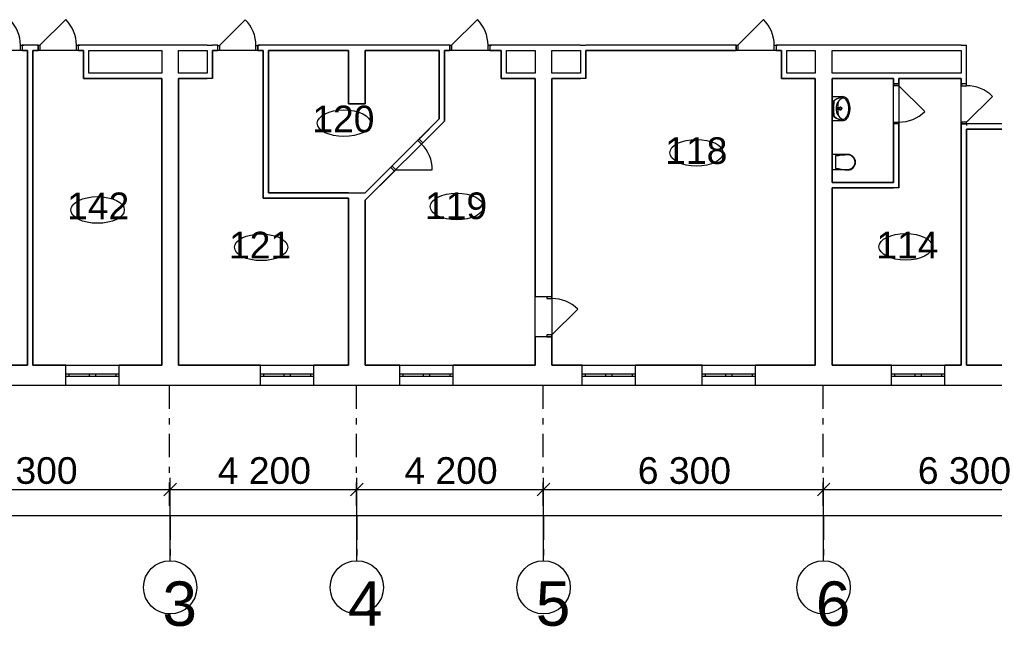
# Model space of a CAD drawing. Header units: millimetres. Extents: x 69565 to 169164, y 19942 to 91237.
# Drawn here: x 82997 to 104932, y 19942 to 33604 of the extents above; entities that cross this region are included whole.
import ezdxf

# ---------------------------------------------------------------- set-up
doc = ezdxf.new("R2010")
doc.units = ezdxf.units.MM
doc.header["$MEASUREMENT"] = 0
doc.linetypes.add('Штрих-Штриховая', pattern=[1093.611073, 529.166651, -211.666656, 141.111112, -211.666656])
doc.layers.add('Новый_Новый_0', color=7, linetype='Continuous')
for name, color, linetype, lineweight in [('Новый_Новый_0_Ном._пера__255_Ном._пера__255', 255, 'Continuous', 18), ('Новый_Новый_0_Ном._пера__7', 7, 'Continuous', 18), ('Новый_Новый_0_Ном._пера__7_Ном._пера__7', 7, 'Continuous', 18)]:
    doc.layers.add(name, color=color, linetype=linetype, lineweight=lineweight)
doc.styles.add('СГЕНЕРИР_СТИЛЬ_1', font='Arial.ttf')
doc.dimstyles.new('СГЕНЕРИР_СТИЛЬ__1', dxfattribs={"dimtxt": 600, "dimasz": 267.501, "dimexe": 0.18, "dimexo": 0.0625, "dimgap": 0, "dimtad": 1, "dimtih": 1, "dimtoh": 1, "dimdec": 0, "dimzin": 0, "dimdsep": 46, "dimtxsty": 'СГЕНЕРИР_СТИЛЬ_1', "dimblk": 'ARROWHEAD_6', "dimblk1": 'ARROWHEAD_6', "dimblk2": 'ARROWHEAD_6', "dimcen": 0.09, "dimclrd": 7, "dimclre": 7, "dimclrt": 7, "dimazin": 0, "dimtfac": 1, "dimtdec": 4, "dimtmove": 0, "dimatfit": 3, "dimfxl": 1, "dimtolj": 1, "dimtzin": 0, "dimarcsym": 0})

# ---------------------------------------------------------------- blocks, each defined once
blk = doc.blocks.new('*D3')
at = {"layer": 'Новый_Новый_0_Ном._пера__7', "color": 7, "linetype": 'Continuous', "lineweight": 18}
for p, q in [((80086, 21423), (80086, 23288)), ((86386, 21423), (86386, 23288)), ((80227, 23165), (79946, 22883)), ((86527, 23165), (86246, 22883)), ((80086, 23024), (86386, 23024))]:
    blk.add_line(p, q, dxfattribs=at)
at = {"layer": 'Новый_Новый_0_Ном._пера__7', "color": 7, "lineweight": 18, "insert": (82207, 23144), "char_height": 600, "attachment_point": 7, "style": 'СГЕНЕРИР_СТИЛЬ_1'}
blk.add_mtext('\\A1;{\\pql;\\fArial|b0|i0|c0|p0;\\W1.000000;6\xa0300}', dxfattribs=at)
blk = doc.blocks.new('ARROWHEAD_6')
at = {"color": 0, "linetype": 'Continuous', "lineweight": 0}
for p, q in [((0, 0), (-1, 0)), ((-0.5, -0.5), (0.5, 0.5))]:
    blk.add_line(p, q, dxfattribs=at)
blk = doc.blocks.new('*D4')
at = {"layer": 'Новый_Новый_0_Ном._пера__7', "color": 7, "linetype": 'Continuous', "lineweight": 18}
for p, q in [((86386, 21423), (86386, 23288)), ((90586, 21423), (90586, 23288)), ((86527, 23165), (86246, 22883)), ((90727, 23165), (90446, 22883)), ((86386, 23024), (90586, 23024))]:
    blk.add_line(p, q, dxfattribs=at)
at = {"layer": 'Новый_Новый_0_Ном._пера__7', "color": 7, "lineweight": 18, "insert": (87457, 23144), "char_height": 600, "attachment_point": 7, "style": 'СГЕНЕРИР_СТИЛЬ_1'}
blk.add_mtext('\\A1;{\\pql;\\fArial|b0|i0|c0|p0;\\W1.000000;4\xa0200}', dxfattribs=at)
blk = doc.blocks.new('*D5')
at = {"layer": 'Новый_Новый_0_Ном._пера__7', "color": 7, "linetype": 'Continuous', "lineweight": 18}
for p, q in [((90586, 21423), (90586, 23288)), ((94786, 21423), (94786, 23288)), ((90727, 23165), (90446, 22883)), ((94927, 23165), (94646, 22883)), ((90586, 23024), (94786, 23024))]:
    blk.add_line(p, q, dxfattribs=at)
at = {"layer": 'Новый_Новый_0_Ном._пера__7', "color": 7, "lineweight": 18, "insert": (91657, 23144), "char_height": 600, "attachment_point": 7, "style": 'СГЕНЕРИР_СТИЛЬ_1'}
blk.add_mtext('\\A1;{\\pql;\\fArial|b0|i0|c0|p0;\\W1.000000;4\xa0200}', dxfattribs=at)
blk = doc.blocks.new('*D6')
at = {"layer": 'Новый_Новый_0_Ном._пера__7', "color": 7, "linetype": 'Continuous', "lineweight": 18}
for p, q in [((94786, 21423), (94786, 23288)), ((101086, 21423), (101086, 23288)), ((94927, 23165), (94646, 22883)), ((101227, 23165), (100946, 22883)), ((94786, 23024), (101086, 23024))]:
    blk.add_line(p, q, dxfattribs=at)
at = {"layer": 'Новый_Новый_0_Ном._пера__7', "color": 7, "lineweight": 18, "insert": (96907, 23144), "char_height": 600, "attachment_point": 7, "style": 'СГЕНЕРИР_СТИЛЬ_1'}
blk.add_mtext('\\A1;{\\pql;\\fArial|b0|i0|c0|p0;\\W1.000000;6\xa0300}', dxfattribs=at)
blk = doc.blocks.new('*D7')
at = {"layer": 'Новый_Новый_0_Ном._пера__7', "color": 7, "linetype": 'Continuous', "lineweight": 18}
for p, q in [((101086, 21423), (101086, 23288)), ((107386, 21423), (107386, 23288)), ((101227, 23165), (100946, 22883)), ((107527, 23165), (107246, 22883)), ((101086, 23024), (107386, 23024))]:
    blk.add_line(p, q, dxfattribs=at)
at = {"layer": 'Новый_Новый_0_Ном._пера__7', "color": 7, "lineweight": 18, "insert": (103207, 23144), "char_height": 600, "attachment_point": 7, "style": 'СГЕНЕРИР_СТИЛЬ_1'}
blk.add_mtext('\\A1;{\\pql;\\fArial|b0|i0|c0|p0;\\W1.000000;6\xa0300}', dxfattribs=at)
blk = doc.blocks.new('*D21')
at = {"layer": 'Новый_Новый_0_Ном._пера__7', "color": 7, "linetype": 'Continuous', "lineweight": 18}
for p, q in [((76786, 21423), (76786, 22701)), ((157786, 21423), (157786, 22701)), ((76575, 22437), (76786, 22437)), ((76927, 22578), (76646, 22297)), ((76786, 22437), (157786, 22437)), ((157646, 22297), (157927, 22578)), ((157786, 22437), (157998, 22437))]:
    blk.add_line(p, q, dxfattribs=at)
at = {"layer": 'Новый_Новый_0_Ном._пера__7', "color": 7, "lineweight": 18, "insert": (116028, 22557), "char_height": 600, "attachment_point": 7, "style": 'СГЕНЕРИР_СТИЛЬ_1'}
blk.add_mtext('\\A1;{\\pql;\\fArial|b0|i0|c0|p0;\\W1.000000;81\xa0000}', dxfattribs=at)

msp = doc.modelspace()

# ---------------------------------------------------------------- linework, layer by layer
at = {"layer": 'Новый_Новый_0_Ном._пера__255_Ном._пера__255', "color": 255, "linetype": 'Continuous', "lineweight": 18, "flags": 128}
for points in [[(80276.3, 32273.8), (80276.3, 25823.8), (83176.3, 25823.8), (83176.3, 32903.8), (81226.3, 32903.8), (81226.3, 32273.8)], [(83296.3, 32903.8), (83296.3, 25823.8), (86196.3, 25823.8), (86196.3, 32273.8), (84436.3, 32273.8), (84436.3, 32903.8)], [(90396.3, 25823.8), (90396.3, 29583.6), (88476.3, 29583.6), (88476.3, 32903.8), (87336.3, 32903.8), (87336.3, 32273.8), (86576.3, 32273.8), (86576.3, 25823.8)], [(88596.3, 32903.8), (88596.3, 29703.6), (90396.3, 29703.6), (90776.3, 29703.6), (92437.5, 31364.8), (92437.5, 32903.8), (90776.3, 32903.8), (90776.3, 31703.6), (90396.3, 31703.6), (90396.3, 32903.8)], [(90776.3, 29533.9), (90776.3, 25823.8), (94596.3, 25823.8), (94596.3, 32273.8), (93836.3, 32273.8), (93836.3, 32903.8), (92557.5, 32903.8), (92557.5, 31315.1)], [(94976.3, 32273.8), (94976.3, 25823.8), (100896.3, 25823.8), (100896.3, 32273.8), (100136.3, 32273.8), (100136.3, 32903.8), (95736.3, 32903.8), (95736.3, 32273.8)], [(101276.3, 29814.1), (101276.3, 25823.8), (104184, 25823.8), (104184, 32273.8), (102781.1, 32273.8), (102781.1, 29814.1)], [(101276.3, 32273.8), (101276.3, 29934.1), (102661.1, 29934.1), (102661.1, 32273.8)], [(104304, 31133.8), (104304, 25823.8), (107196.3, 25823.8), (107196.3, 28843.8), (107196.3, 31133.8)]]:
    msp.add_lwpolyline(points, close=True, dxfattribs=at)
at = {"layer": 'Новый_Новый_0_Ном._пера__7_Ном._пера__7', "color": 7, "linetype": 'Continuous', "lineweight": 18}
for p, q in [((83456.3, 33023.8), (84036.1, 33603.7)), ((87496.3, 33018.8), (88076.1, 33598.7)), ((92717.5, 33023.8), (93297.3, 33603.7)), ((99156.3, 33023.8), (99736.1, 33603.7)), ((83016.3, 32908.8), (83016.3, 33023.8)), ((83016.3, 33023.8), (83056.3, 33023.8)), ((83056.3, 32908.8), (83016.3, 32908.8)), ((83056.3, 33023.8), (83093.3, 33023.8)), ((83056.3, 33023.8), (83056.3, 32908.8)), ((83056.3, 33023.8), (83056.3, 32908.8)), ((83056.3, 33023.8), (83056.3, 32908.8)), ((83056.3, 33023.8), (83056.3, 32908.8)), ((83056.3, 33023.8), (83093.3, 33023.8)), ((83056.3, 33023.8), (83093.3, 33023.8)), ((83056.3, 32908.8), (83056.3, 32903.8)), ((83056.3, 32908.8), (83056.3, 32903.8)), ((83056.3, 32908.8), (83056.3, 32903.8)), ((83056.3, 32903.8), (83093.3, 32903.8)), ((83056.3, 32903.8), (83093.3, 32903.8)), ((83056.3, 32903.8), (83093.3, 32903.8)), ((83416.3, 33023.8), (83379.3, 33023.8)), ((83416.3, 33023.8), (83379.3, 33023.8)), ((83416.3, 33023.8), (83379.3, 33023.8)), ((83416.3, 32903.8), (83379.3, 32903.8)), ((83416.3, 32903.8), (83379.3, 32903.8)), ((83416.3, 32903.8), (83379.3, 32903.8)), ((83416.3, 33023.8), (83416.3, 32908.8)), ((83416.3, 33023.8), (83456.3, 33023.8)), ((83416.3, 32908.8), (83416.3, 33023.8)), ((83416.3, 33023.8), (83416.3, 32908.8)), ((83416.3, 33023.8), (83416.3, 32908.8)), ((83416.3, 32908.8), (83416.3, 32903.8)), ((83456.3, 32908.8), (83416.3, 32908.8)), ((83416.3, 32908.8), (83416.3, 32903.8)), ((83416.3, 32908.8), (83416.3, 32903.8)), ((83456.3, 33023.8), (83456.3, 32908.8)), ((84276.3, 32908.8), (84276.3, 33023.8)), ((84276.3, 33023.8), (84316.3, 33023.8)), ((84316.3, 32908.8), (84276.3, 32908.8)), ((84316.3, 33023.8), (84353.3, 33023.8)), ((84316.3, 33023.8), (84316.3, 32908.8)), ((84316.3, 33023.8), (84316.3, 32908.8)), ((84316.3, 33023.8), (84316.3, 32908.8)), ((84316.3, 33023.8), (84316.3, 32908.8)), ((84316.3, 33023.8), (84353.3, 33023.8)), ((84316.3, 33023.8), (84353.3, 33023.8)), ((84316.3, 32908.8), (84316.3, 32903.8)), ((84316.3, 32908.8), (84316.3, 32903.8)), ((84316.3, 32908.8), (84316.3, 32903.8)), ((84316.3, 32903.8), (84353.3, 32903.8)), ((84316.3, 32903.8), (84353.3, 32903.8)), ((84316.3, 32903.8), (84353.3, 32903.8)), ((87456.3, 33023.8), (87419.3, 33023.8)), ((87456.3, 33023.8), (87419.3, 33023.8)), ((87456.3, 33023.8), (87419.3, 33023.8)), ((87456.3, 32903.8), (87419.3, 32903.8)), ((87456.3, 32903.8), (87419.3, 32903.8)), ((87456.3, 32903.8), (87419.3, 32903.8)), ((87456.3, 33018.8), (87456.3, 33023.8)), ((87456.3, 33018.8), (87456.3, 33023.8)), ((87456.3, 33018.8), (87456.3, 33023.8)), ((87456.3, 32903.8), (87456.3, 33018.8)), ((87456.3, 33018.8), (87496.3, 33018.8)), ((87456.3, 32903.8), (87456.3, 33018.8)), ((87456.3, 32903.8), (87456.3, 33018.8)), ((87456.3, 32903.8), (87456.3, 33018.8)), ((87496.3, 32903.8), (87456.3, 32903.8)), ((87496.3, 33018.8), (87496.3, 32903.8)), ((88316.3, 32903.8), (88316.3, 33018.8)), ((88316.3, 33018.8), (88356.3, 33018.8)), ((88356.3, 32903.8), (88316.3, 32903.8)), ((88356.3, 33023.8), (88393.3, 33023.8)), ((88356.3, 33018.8), (88356.3, 33023.8)), ((88356.3, 33018.8), (88356.3, 33023.8)), ((88356.3, 33018.8), (88356.3, 33023.8)), ((88356.3, 33023.8), (88393.3, 33023.8)), ((88356.3, 33023.8), (88393.3, 33023.8)), ((88356.3, 32903.8), (88356.3, 33018.8)), ((88356.3, 33018.8), (88356.3, 32903.8)), ((88356.3, 32903.8), (88356.3, 33018.8)), ((88356.3, 32903.8), (88356.3, 33018.8)), ((88356.3, 32903.8), (88393.3, 32903.8)), ((88356.3, 32903.8), (88393.3, 32903.8)), ((88356.3, 32903.8), (88393.3, 32903.8)), ((92677.5, 33023.8), (92640.5, 33023.8)), ((92677.5, 33023.8), (92640.5, 33023.8)), ((92677.5, 33023.8), (92640.5, 33023.8)), ((92677.5, 32903.8), (92640.5, 32903.8)), ((92677.5, 32903.8), (92640.5, 32903.8)), ((92677.5, 32903.8), (92640.5, 32903.8)), ((92677.5, 33023.8), (92677.5, 32908.8)), ((92677.5, 33023.8), (92717.5, 33023.8)), ((92677.5, 32908.8), (92677.5, 33023.8)), ((92677.5, 33023.8), (92677.5, 32908.8)), ((92677.5, 33023.8), (92677.5, 32908.8)), ((92677.5, 32908.8), (92677.5, 32903.8)), ((92717.5, 32908.8), (92677.5, 32908.8)), ((92677.5, 32908.8), (92677.5, 32903.8)), ((92677.5, 32908.8), (92677.5, 32903.8)), ((92717.5, 33023.8), (92717.5, 32908.8)), ((93537.5, 32908.8), (93537.5, 33023.8)), ((93537.5, 33023.8), (93577.5, 33023.8)), ((93577.5, 32908.8), (93537.5, 32908.8)), ((93577.5, 33023.8), (93614.5, 33023.8)), ((93577.5, 33023.8), (93577.5, 32908.8)), ((93577.5, 33023.8), (93577.5, 32908.8)), ((93577.5, 33023.8), (93577.5, 32908.8)), ((93577.5, 33023.8), (93577.5, 32908.8)), ((93577.5, 33023.8), (93614.5, 33023.8)), ((93577.5, 33023.8), (93614.5, 33023.8)), ((93577.5, 32908.8), (93577.5, 32903.8)), ((93577.5, 32908.8), (93577.5, 32903.8)), ((93577.5, 32908.8), (93577.5, 32903.8)), ((93577.5, 32903.8), (93614.5, 32903.8)), ((93577.5, 32903.8), (93614.5, 32903.8)), ((93577.5, 32903.8), (93614.5, 32903.8)), ((99116.3, 33023.8), (99079.3, 33023.8)), ((99116.3, 33023.8), (99079.3, 33023.8)), ((99116.3, 33023.8), (99079.3, 33023.8)), ((99116.3, 32903.8), (99079.3, 32903.8)), ((99116.3, 32903.8), (99079.3, 32903.8)), ((99116.3, 32903.8), (99079.3, 32903.8)), ((99116.3, 33023.8), (99116.3, 32908.8)), ((99116.3, 33023.8), (99156.3, 33023.8)), ((99116.3, 32908.8), (99116.3, 33023.8)), ((99116.3, 33023.8), (99116.3, 32908.8)), ((99116.3, 33023.8), (99116.3, 32908.8)), ((99116.3, 32908.8), (99116.3, 32903.8)), ((99156.3, 32908.8), (99116.3, 32908.8)), ((99116.3, 32908.8), (99116.3, 32903.8)), ((99116.3, 32908.8), (99116.3, 32903.8)), ((99156.3, 33023.8), (99156.3, 32908.8)), ((99976.3, 32908.8), (99976.3, 33023.8)), ((99976.3, 33023.8), (100016.3, 33023.8)), ((100016.3, 32908.8), (99976.3, 32908.8)), ((100016.3, 33023.8), (100053.3, 33023.8)), ((100016.3, 33023.8), (100016.3, 32908.8)), ((100016.3, 33023.8), (100016.3, 32908.8)), ((100016.3, 33023.8), (100016.3, 32908.8)), ((100016.3, 33023.8), (100016.3, 32908.8)), ((100016.3, 33023.8), (100053.3, 33023.8)), ((100016.3, 33023.8), (100053.3, 33023.8)), ((100016.3, 32908.8), (100016.3, 32903.8)), ((100016.3, 32908.8), (100016.3, 32903.8)), ((100016.3, 32908.8), (100016.3, 32903.8)), ((100016.3, 32903.8), (100053.3, 32903.8)), ((100016.3, 32903.8), (100053.3, 32903.8)), ((100016.3, 32903.8), (100053.3, 32903.8)), ((102661.1, 32153.8), (102661.1, 32190.8)), ((102661.1, 32153.8), (102661.1, 32190.8)), ((102661.1, 32153.8), (102661.1, 32190.8)), ((102666.1, 32153.8), (102661.1, 32153.8)), ((102666.1, 32153.8), (102661.1, 32153.8)), ((102666.1, 32153.8), (102661.1, 32153.8)), ((102781.1, 32153.8), (102666.1, 32153.8)), ((102666.1, 32113.8), (102666.1, 32153.8)), ((102666.1, 32153.8), (102781.1, 32153.8)), ((102781.1, 32153.8), (102666.1, 32153.8)), ((102781.1, 32153.8), (102666.1, 32153.8)), ((102781.1, 32113.8), (102666.1, 32113.8)), ((102781.1, 32153.8), (102781.1, 32190.8)), ((102781.1, 32153.8), (102781.1, 32190.8)), ((102781.1, 32153.8), (102781.1, 32190.8)), ((102781.1, 32153.8), (102781.1, 32113.8)), ((102781.1, 32113.8), (103360.9, 31534)), ((104184, 32153.8), (104184, 32190.8)), ((104184, 32153.8), (104184, 32190.8)), ((104184, 32153.8), (104184, 32190.8)), ((104189, 32153.8), (104184, 32153.8)), ((104189, 32153.8), (104184, 32153.8)), ((104189, 32153.8), (104184, 32153.8)), ((104304, 32153.8), (104189, 32153.8)), ((104189, 32153.8), (104189, 32113.8)), ((104304, 32153.8), (104189, 32153.8)), ((104304, 32153.8), (104189, 32153.8)), ((104304, 32153.8), (104189, 32153.8)), ((104189, 32113.8), (104304, 32113.8)), ((104304, 32153.8), (104304, 32190.8)), ((104304, 32153.8), (104304, 32190.8)), ((104304, 32153.8), (104304, 32190.8)), ((104304, 32113.8), (104304, 32153.8)), ((101276.3, 31327.9), (101276.3, 31867.9)), ((101276.3, 31867.9), (101504.8, 31867.9)), ((104304, 31293.8), (104883.9, 31873.7)), ((90396.3, 31703.6), (90776.3, 31703.6)), ((90396.3, 31703.6), (90776.3, 31703.6)), ((101276.3, 31682.9), (101276.3, 31512.8)), ((101414.2, 31597.8), (101443, 31597.8)), ((101459.6, 31643.2), (101459.6, 31614.4)), ((101476.3, 31597.8), (101505.1, 31597.8)), ((101459.6, 31581.1), (101459.6, 31552.3)), ((101276.3, 31327.9), (101504.8, 31327.9)), ((102661.1, 31253.8), (102661.1, 31216.8)), ((102666.1, 31253.8), (102661.1, 31253.8)), ((102666.1, 31253.8), (102661.1, 31253.8)), ((102666.1, 31253.8), (102661.1, 31253.8)), ((102661.1, 31253.8), (102661.1, 31216.8)), ((102661.1, 31253.8), (102661.1, 31216.8)), ((102666.1, 31253.8), (102666.1, 31293.8)), ((102666.1, 31293.8), (102781.1, 31293.8)), ((102781.1, 31253.8), (102666.1, 31253.8)), ((102781.1, 31253.8), (102666.1, 31253.8)), ((102781.1, 31253.8), (102666.1, 31253.8)), ((102781.1, 31253.8), (102666.1, 31253.8)), ((102781.1, 31293.8), (102781.1, 31253.8)), ((102781.1, 31253.8), (102781.1, 31216.8)), ((102781.1, 31253.8), (102781.1, 31216.8)), ((102781.1, 31253.8), (102781.1, 31216.8)), ((104184, 31253.8), (104184, 31216.8)), ((104189, 31253.8), (104184, 31253.8)), ((104189, 31253.8), (104184, 31253.8)), ((104189, 31253.8), (104184, 31253.8)), ((104184, 31253.8), (104184, 31216.8)), ((104184, 31253.8), (104184, 31216.8)), ((104304, 31293.8), (104189, 31293.8)), ((104189, 31293.8), (104189, 31253.8)), ((104304, 31253.8), (104189, 31253.8)), ((104189, 31253.8), (104304, 31253.8)), ((104304, 31253.8), (104189, 31253.8)), ((104304, 31253.8), (104189, 31253.8)), ((104304, 31253.8), (104304, 31293.8)), ((104304, 31253.8), (104304, 31216.8)), ((104304, 31253.8), (104304, 31216.8)), ((104304, 31253.8), (104304, 31216.8)), ((91986.3, 30913.6), (92012.5, 30939.7)), ((91986.3, 30913.6), (92012.5, 30939.7)), ((91986.3, 30913.6), (92012.5, 30939.7)), ((91989.8, 30910), (91961.5, 30881.8)), ((91961.5, 30881.8), (92042.9, 30800.4)), ((91989.8, 30910), (91986.3, 30913.6)), ((91989.8, 30910), (91986.3, 30913.6)), ((91989.8, 30910), (91986.3, 30913.6)), ((92071.1, 30828.7), (91989.8, 30910)), ((92071.1, 30828.7), (91989.8, 30910)), ((92071.1, 30828.7), (91989.8, 30910)), ((92071.1, 30828.7), (91989.8, 30910)), ((92042.9, 30800.4), (92071.1, 30828.7)), ((92071.1, 30828.7), (92097.3, 30854.9)), ((92071.1, 30828.7), (92097.3, 30854.9)), ((92071.1, 30828.7), (92097.3, 30854.9)), ((101276.3, 30217.1), (101276.3, 30567.1)), ((101632.4, 30567.1), (101276.3, 30567.1)), ((101354.1, 30536.9), (101354.1, 30247.3)), ((91349.9, 30277.2), (91323.7, 30251)), ((91349.9, 30277.2), (91323.7, 30251)), ((91349.9, 30277.2), (91323.7, 30251)), ((91353.4, 30273.6), (91349.9, 30277.2)), ((91353.4, 30273.6), (91349.9, 30277.2)), ((91353.4, 30273.6), (91349.9, 30277.2)), ((91381.7, 30301.9), (91353.4, 30273.6)), ((91434.7, 30192.3), (91353.4, 30273.6)), ((91353.4, 30273.6), (91434.7, 30192.3)), ((91434.7, 30192.3), (91353.4, 30273.6)), ((91434.7, 30192.3), (91353.4, 30273.6)), ((91463, 30220.6), (91381.7, 30301.9)), ((91434.7, 30192.3), (91408.6, 30166.2)), ((91434.7, 30192.3), (91408.6, 30166.2)), ((91434.7, 30192.3), (91408.6, 30166.2)), ((91434.7, 30192.3), (91463, 30220.6)), ((91463, 30220.6), (92283, 30220.6)), ((101632.4, 30217.1), (101276.3, 30217.1)), ((90396.3, 29703.6), (90776.3, 29703.6)), ((90396.3, 29703.6), (90776.3, 29703.6)), ((94596.3, 27363.8), (94596.3, 27400.8)), ((94596.3, 27363.8), (94596.3, 27400.8)), ((94596.3, 27363.8), (94596.3, 27400.8)), ((94861.3, 27363.8), (94596.3, 27363.8)), ((94861.3, 27363.8), (94596.3, 27363.8)), ((94861.3, 27363.8), (94596.3, 27363.8)), ((94976.3, 27363.8), (94861.3, 27363.8)), ((94861.3, 27363.8), (94861.3, 27323.8)), ((94976.3, 27363.8), (94861.3, 27363.8)), ((94976.3, 27363.8), (94861.3, 27363.8)), ((94976.3, 27363.8), (94861.3, 27363.8)), ((94861.3, 27323.8), (94976.3, 27323.8)), ((94976.3, 27363.8), (94976.3, 27400.8)), ((94976.3, 27363.8), (94976.3, 27400.8)), ((94976.3, 27363.8), (94976.3, 27400.8)), ((94976.3, 27323.8), (94976.3, 27363.8)), ((94976.3, 26503.8), (95556.1, 27083.7)), ((94596.3, 26463.8), (94596.3, 26426.8)), ((94861.3, 26463.8), (94596.3, 26463.8)), ((94861.3, 26463.8), (94596.3, 26463.8)), ((94861.3, 26463.8), (94596.3, 26463.8)), ((94596.3, 26463.8), (94596.3, 26426.8)), ((94596.3, 26463.8), (94596.3, 26426.8)), ((94976.3, 26503.8), (94861.3, 26503.8)), ((94861.3, 26503.8), (94861.3, 26463.8)), ((94976.3, 26463.8), (94861.3, 26463.8)), ((94861.3, 26463.8), (94976.3, 26463.8)), ((94976.3, 26463.8), (94861.3, 26463.8)), ((94976.3, 26463.8), (94861.3, 26463.8)), ((94976.3, 26463.8), (94976.3, 26503.8)), ((94976.3, 26463.8), (94976.3, 26426.8)), ((94976.3, 26463.8), (94976.3, 26426.8)), ((94976.3, 26463.8), (94976.3, 26426.8)), ((84036.3, 25623.8), (84036.3, 25823.8)), ((84036.3, 25823.8), (85236.3, 25823.8)), ((84036.3, 25623.8), (84036.3, 25823.8)), ((85236.3, 25623.8), (85236.3, 25823.8)), ((85236.3, 25623.8), (85236.3, 25823.8)), ((88416.3, 25623.8), (88416.3, 25823.8)), ((88416.3, 25823.8), (89616.3, 25823.8)), ((88416.3, 25623.8), (88416.3, 25823.8)), ((89616.3, 25623.8), (89616.3, 25823.8)), ((89616.3, 25623.8), (89616.3, 25823.8)), ((91556.3, 25623.8), (91556.3, 25823.8)), ((91556.3, 25823.8), (92756.3, 25823.8)), ((91556.3, 25623.8), (91556.3, 25823.8)), ((92756.3, 25623.8), (92756.3, 25823.8)), ((92756.3, 25623.8), (92756.3, 25823.8)), ((95656.3, 25623.8), (95656.3, 25823.8)), ((95656.3, 25823.8), (96856.3, 25823.8)), ((95656.3, 25623.8), (95656.3, 25823.8)), ((96856.3, 25623.8), (96856.3, 25823.8)), ((96856.3, 25623.8), (96856.3, 25823.8)), ((98356.3, 25623.8), (98356.3, 25823.8)), ((98356.3, 25823.8), (99556.3, 25823.8)), ((98356.3, 25623.8), (98356.3, 25823.8)), ((99556.3, 25623.8), (99556.3, 25823.8)), ((99556.3, 25623.8), (99556.3, 25823.8)), ((102616.3, 25623.8), (102616.3, 25823.8)), ((102616.3, 25823.8), (103816.3, 25823.8)), ((102616.3, 25623.8), (102616.3, 25823.8)), ((103816.3, 25623.8), (103816.3, 25823.8)), ((103816.3, 25623.8), (103816.3, 25823.8)), ((84036.3, 25573.8), (84036.3, 25623.8)), ((84111.3, 25623.8), (84036.3, 25623.8)), ((84036.3, 25573.8), (84036.3, 25623.8)), ((84036.3, 25573.8), (84036.3, 25623.8)), ((84036.3, 25373.8), (84036.3, 25573.8)), ((84036.3, 25573.8), (84111.3, 25573.8)), ((84036.3, 25373.8), (84036.3, 25573.8)), ((84111.3, 25573.8), (84111.3, 25623.8)), ((84561.3, 25623.8), (84111.3, 25623.8)), ((84111.3, 25573.8), (84561.3, 25573.8)), ((84636.3, 25623.8), (84561.3, 25623.8)), ((84561.3, 25623.8), (84561.3, 25573.8)), ((84561.3, 25573.8), (84636.3, 25573.8)), ((84711.3, 25623.8), (84636.3, 25623.8)), ((84636.3, 25573.8), (84711.3, 25573.8)), ((84711.3, 25573.8), (84711.3, 25623.8)), ((85161.3, 25623.8), (84711.3, 25623.8)), ((84711.3, 25573.8), (85161.3, 25573.8)), ((85236.3, 25623.8), (85161.3, 25623.8)), ((85161.3, 25623.8), (85161.3, 25573.8)), ((85161.3, 25573.8), (85236.3, 25573.8)), ((85236.3, 25573.8), (85236.3, 25623.8)), ((85236.3, 25573.8), (85236.3, 25623.8)), ((85236.3, 25573.8), (85236.3, 25623.8)), ((85236.3, 25373.8), (85236.3, 25573.8)), ((85236.3, 25373.8), (85236.3, 25573.8)), ((88416.3, 25573.8), (88416.3, 25623.8)), ((88491.3, 25623.8), (88416.3, 25623.8)), ((88416.3, 25573.8), (88416.3, 25623.8)), ((88416.3, 25573.8), (88416.3, 25623.8)), ((88416.3, 25373.8), (88416.3, 25573.8)), ((88416.3, 25573.8), (88491.3, 25573.8)), ((88416.3, 25373.8), (88416.3, 25573.8)), ((88491.3, 25573.8), (88491.3, 25623.8)), ((88941.3, 25623.8), (88491.3, 25623.8)), ((88491.3, 25573.8), (88941.3, 25573.8)), ((89016.3, 25623.8), (88941.3, 25623.8)), ((88941.3, 25623.8), (88941.3, 25573.8)), ((88941.3, 25573.8), (89016.3, 25573.8)), ((89091.3, 25623.8), (89016.3, 25623.8)), ((89016.3, 25573.8), (89091.3, 25573.8)), ((89091.3, 25573.8), (89091.3, 25623.8)), ((89541.3, 25623.8), (89091.3, 25623.8)), ((89091.3, 25573.8), (89541.3, 25573.8)), ((89616.3, 25623.8), (89541.3, 25623.8)), ((89541.3, 25623.8), (89541.3, 25573.8)), ((89541.3, 25573.8), (89616.3, 25573.8)), ((89616.3, 25573.8), (89616.3, 25623.8)), ((89616.3, 25573.8), (89616.3, 25623.8)), ((89616.3, 25573.8), (89616.3, 25623.8)), ((89616.3, 25373.8), (89616.3, 25573.8)), ((89616.3, 25373.8), (89616.3, 25573.8)), ((91556.3, 25573.8), (91556.3, 25623.8)), ((91631.3, 25623.8), (91556.3, 25623.8)), ((91556.3, 25573.8), (91556.3, 25623.8)), ((91556.3, 25573.8), (91556.3, 25623.8)), ((91556.3, 25373.8), (91556.3, 25573.8)), ((91556.3, 25573.8), (91631.3, 25573.8)), ((91556.3, 25373.8), (91556.3, 25573.8)), ((91631.3, 25573.8), (91631.3, 25623.8)), ((92081.3, 25623.8), (91631.3, 25623.8)), ((91631.3, 25573.8), (92081.3, 25573.8)), ((92156.3, 25623.8), (92081.3, 25623.8)), ((92081.3, 25623.8), (92081.3, 25573.8)), ((92081.3, 25573.8), (92156.3, 25573.8)), ((92231.3, 25623.8), (92156.3, 25623.8)), ((92156.3, 25573.8), (92231.3, 25573.8)), ((92231.3, 25573.8), (92231.3, 25623.8)), ((92681.3, 25623.8), (92231.3, 25623.8)), ((92231.3, 25573.8), (92681.3, 25573.8)), ((92756.3, 25623.8), (92681.3, 25623.8)), ((92681.3, 25623.8), (92681.3, 25573.8)), ((92681.3, 25573.8), (92756.3, 25573.8)), ((92756.3, 25573.8), (92756.3, 25623.8)), ((92756.3, 25573.8), (92756.3, 25623.8)), ((92756.3, 25573.8), (92756.3, 25623.8)), ((92756.3, 25373.8), (92756.3, 25573.8)), ((92756.3, 25373.8), (92756.3, 25573.8)), ((95656.3, 25573.8), (95656.3, 25623.8)), ((95731.3, 25623.8), (95656.3, 25623.8)), ((95656.3, 25573.8), (95656.3, 25623.8)), ((95656.3, 25573.8), (95656.3, 25623.8)), ((95656.3, 25373.8), (95656.3, 25573.8)), ((95656.3, 25573.8), (95731.3, 25573.8)), ((95656.3, 25373.8), (95656.3, 25573.8)), ((95731.3, 25573.8), (95731.3, 25623.8)), ((96181.3, 25623.8), (95731.3, 25623.8)), ((95731.3, 25573.8), (96181.3, 25573.8)), ((96256.3, 25623.8), (96181.3, 25623.8)), ((96181.3, 25623.8), (96181.3, 25573.8)), ((96181.3, 25573.8), (96256.3, 25573.8)), ((96331.3, 25623.8), (96256.3, 25623.8)), ((96256.3, 25573.8), (96331.3, 25573.8)), ((96331.3, 25573.8), (96331.3, 25623.8)), ((96781.3, 25623.8), (96331.3, 25623.8)), ((96331.3, 25573.8), (96781.3, 25573.8)), ((96856.3, 25623.8), (96781.3, 25623.8)), ((96781.3, 25623.8), (96781.3, 25573.8)), ((96781.3, 25573.8), (96856.3, 25573.8)), ((96856.3, 25573.8), (96856.3, 25623.8)), ((96856.3, 25573.8), (96856.3, 25623.8)), ((96856.3, 25573.8), (96856.3, 25623.8)), ((96856.3, 25373.8), (96856.3, 25573.8)), ((96856.3, 25373.8), (96856.3, 25573.8)), ((98356.3, 25573.8), (98356.3, 25623.8)), ((98431.3, 25623.8), (98356.3, 25623.8)), ((98356.3, 25573.8), (98356.3, 25623.8)), ((98356.3, 25573.8), (98356.3, 25623.8)), ((98356.3, 25373.8), (98356.3, 25573.8)), ((98356.3, 25573.8), (98431.3, 25573.8)), ((98356.3, 25373.8), (98356.3, 25573.8)), ((98431.3, 25573.8), (98431.3, 25623.8)), ((98881.3, 25623.8), (98431.3, 25623.8)), ((98431.3, 25573.8), (98881.3, 25573.8)), ((98956.3, 25623.8), (98881.3, 25623.8)), ((98881.3, 25623.8), (98881.3, 25573.8)), ((98881.3, 25573.8), (98956.3, 25573.8)), ((99031.3, 25623.8), (98956.3, 25623.8)), ((98956.3, 25573.8), (99031.3, 25573.8)), ((99031.3, 25573.8), (99031.3, 25623.8)), ((99481.3, 25623.8), (99031.3, 25623.8)), ((99031.3, 25573.8), (99481.3, 25573.8)), ((99556.3, 25623.8), (99481.3, 25623.8)), ((99481.3, 25623.8), (99481.3, 25573.8)), ((99481.3, 25573.8), (99556.3, 25573.8)), ((99556.3, 25573.8), (99556.3, 25623.8)), ((99556.3, 25573.8), (99556.3, 25623.8)), ((99556.3, 25573.8), (99556.3, 25623.8)), ((99556.3, 25373.8), (99556.3, 25573.8)), ((99556.3, 25373.8), (99556.3, 25573.8)), ((102616.3, 25573.8), (102616.3, 25623.8)), ((102691.3, 25623.8), (102616.3, 25623.8)), ((102616.3, 25573.8), (102616.3, 25623.8)), ((102616.3, 25573.8), (102616.3, 25623.8)), ((102616.3, 25373.8), (102616.3, 25573.8)), ((102616.3, 25573.8), (102691.3, 25573.8)), ((102616.3, 25373.8), (102616.3, 25573.8)), ((102691.3, 25573.8), (102691.3, 25623.8)), ((103141.3, 25623.8), (102691.3, 25623.8)), ((102691.3, 25573.8), (103141.3, 25573.8)), ((103216.3, 25623.8), (103141.3, 25623.8)), ((103141.3, 25623.8), (103141.3, 25573.8)), ((103141.3, 25573.8), (103216.3, 25573.8)), ((103291.3, 25623.8), (103216.3, 25623.8)), ((103216.3, 25573.8), (103291.3, 25573.8)), ((103291.3, 25573.8), (103291.3, 25623.8)), ((103741.3, 25623.8), (103291.3, 25623.8)), ((103291.3, 25573.8), (103741.3, 25573.8)), ((103816.3, 25623.8), (103741.3, 25623.8)), ((103741.3, 25623.8), (103741.3, 25573.8)), ((103741.3, 25573.8), (103816.3, 25573.8)), ((103816.3, 25573.8), (103816.3, 25623.8)), ((103816.3, 25573.8), (103816.3, 25623.8)), ((103816.3, 25573.8), (103816.3, 25623.8)), ((103816.3, 25373.8), (103816.3, 25573.8)), ((103816.3, 25373.8), (103816.3, 25573.8)), ((84036.3, 25373.8), (85236.3, 25373.8)), ((88416.3, 25373.8), (89616.3, 25373.8)), ((91556.3, 25373.8), (92756.3, 25373.8)), ((95656.3, 25373.8), (96856.3, 25373.8)), ((98356.3, 25373.8), (99556.3, 25373.8)), ((102616.3, 25373.8), (103816.3, 25373.8))]:
    msp.add_line(p, q, dxfattribs=at)
at = {"layer": 'Новый_Новый_0_Ном._пера__7_Ном._пера__7', "color": 7, "linetype": 'Штрих-Штриховая', "lineweight": 18}
for p, q in [((86367.5, 25373.5), (86367.5, 22422.9)), ((90567.5, 25373.5), (90567.5, 22422.9)), ((94767.5, 25373.5), (94767.5, 22422.9)), ((101067.5, 25373.5), (101067.5, 22422.9)), ((86386.3, 22423.2), (86386.3, 21423.2)), ((86386.3, 22423.2), (86386.3, 21423.2)), ((86386.3, 22423.2), (86386.3, 21423.2)), ((86386.3, 22423.2), (86386.3, 21423.2)), ((86386.3, 22423.2), (86386.3, 21423.2)), ((86386.3, 22423.2), (86386.3, 21423.2)), ((90586.3, 22423.2), (90586.3, 21423.2)), ((90586.3, 22423.2), (90586.3, 21423.2)), ((90586.3, 22423.2), (90586.3, 21423.2)), ((90586.3, 22423.2), (90586.3, 21423.2)), ((90586.3, 22423.2), (90586.3, 21423.2)), ((90586.3, 22423.2), (90586.3, 21423.2)), ((94786.3, 22423.2), (94786.3, 21423.2)), ((94786.3, 22423.2), (94786.3, 21423.2)), ((94786.3, 22423.2), (94786.3, 21423.2)), ((94786.3, 22423.2), (94786.3, 21423.2)), ((94786.3, 22423.2), (94786.3, 21423.2)), ((94786.3, 22423.2), (94786.3, 21423.2)), ((101086.3, 22423.2), (101086.3, 21423.2)), ((101086.3, 22423.2), (101086.3, 21423.2)), ((101086.3, 22423.2), (101086.3, 21423.2)), ((101086.3, 22423.2), (101086.3, 21423.2)), ((101086.3, 22423.2), (101086.3, 21423.2)), ((101086.3, 22423.2), (101086.3, 21423.2))]:
    msp.add_line(p, q, dxfattribs=at)
at = {"layer": 'Новый_Новый_0_Ном._пера__7_Ном._пера__7', "color": 7, "linetype": 'Continuous', "lineweight": 18}
for points in [[(83416.3, 33023.8), (83056.3, 33023.8)], [(83056.3, 32903.8), (83176.3, 32903.8)], [(83176.3, 32903.8), (83176.3, 25823.8)], [(83296.3, 32903.8), (83416.3, 32903.8)], [(83296.3, 25823.8), (83296.3, 32903.8)], [(84436.3, 33023.8), (84316.3, 33023.8)], [(84316.3, 32903.8), (84436.3, 32903.8)], [(84556.3, 33023.8), (84436.3, 33023.8)], [(84436.3, 32903.8), (84436.3, 32273.8)], [(87216.3, 33023.8), (84556.3, 33023.8)], [(84556.3, 32903.8), (86196.3, 32903.8)], [(84556.3, 32393.8), (84556.3, 32903.8)], [(86196.3, 32903.8), (86196.3, 32393.8)], [(86576.3, 32393.8), (86576.3, 32903.8)], [(86576.3, 32903.8), (87216.3, 32903.8)], [(87216.3, 33023.8), (87336.3, 33023.8)], [(87216.3, 32903.8), (87216.3, 32393.8)], [(87456.3, 33023.8), (87336.3, 33023.8)], [(87336.3, 32903.8), (87456.3, 32903.8)], [(87336.3, 32273.8), (87336.3, 32903.8)], [(92677.5, 33023.8), (88356.3, 33023.8)], [(88356.3, 32903.8), (88476.3, 32903.8)], [(88476.3, 32903.8), (88476.3, 29583.6)], [(88596.3, 32903.8), (90396.3, 32903.8)], [(88596.3, 29703.6), (88596.3, 32903.8)], [(90396.3, 32903.8), (90396.3, 31703.6)], [(90776.3, 31703.6), (90776.3, 32903.8)], [(90776.3, 32903.8), (92437.5, 32903.8)], [(92437.5, 32903.8), (92437.5, 31364.8)], [(92557.5, 32903.8), (92677.5, 32903.8)], [(92557.5, 31484.8), (92557.5, 32903.8)], [(93836.3, 33023.8), (93577.5, 33023.8)], [(93577.5, 32903.8), (93836.3, 32903.8)], [(93956.3, 33023.8), (93836.3, 33023.8)], [(93836.3, 32903.8), (93836.3, 32273.8)], [(95616.3, 33023.8), (93956.3, 33023.8)], [(93956.3, 32903.8), (94596.3, 32903.8)], [(93956.3, 32393.8), (93956.3, 32903.8)], [(94596.3, 32903.8), (94596.3, 32393.8)], [(94976.3, 32393.8), (94976.3, 32903.8)], [(94976.3, 32903.8), (95616.3, 32903.8)], [(95616.3, 33023.8), (95736.3, 33023.8)], [(95616.3, 32903.8), (95616.3, 32393.8)], [(99116.3, 33023.8), (95736.3, 33023.8)], [(95736.3, 32903.8), (99116.3, 32903.8)], [(95736.3, 32273.8), (95736.3, 32903.8)], [(100136.3, 33023.8), (100016.3, 33023.8)], [(100016.3, 32903.8), (100136.3, 32903.8)], [(100256.3, 33023.8), (100136.3, 33023.8)], [(100136.3, 32903.8), (100136.3, 32273.8)], [(104184, 33023.8), (100256.3, 33023.8)], [(100256.3, 32903.8), (100896.3, 32903.8)], [(100256.3, 32393.8), (100256.3, 32903.8)], [(100896.3, 32903.8), (100896.3, 32393.8)], [(101276.3, 32393.8), (101276.3, 32903.8)], [(101276.3, 32903.8), (104184, 32903.8)], [(104184, 33023.8), (104304, 33023.8)], [(104184, 32903.8), (104184, 32393.8)], [(104304, 32273.8), (104304, 33023.8)], [(84436.3, 32273.8), (84556.3, 32273.8)], [(86196.3, 32393.8), (84556.3, 32393.8)], [(84556.3, 32273.8), (86196.3, 32273.8)], [(86196.3, 32273.8), (86196.3, 25823.8)], [(87216.3, 32393.8), (86576.3, 32393.8)], [(86576.3, 25823.8), (86576.3, 32273.8)], [(86576.3, 32273.8), (87216.3, 32273.8)], [(87336.3, 32273.8), (87216.3, 32273.8)], [(93836.3, 32273.8), (93956.3, 32273.8)], [(94596.3, 32393.8), (93956.3, 32393.8)], [(93956.3, 32273.8), (94596.3, 32273.8)], [(94596.3, 32273.8), (94596.3, 27363.8)], [(95616.3, 32393.8), (94976.3, 32393.8)], [(94976.3, 27363.8), (94976.3, 32273.8)], [(94976.3, 32273.8), (95616.3, 32273.8)], [(95736.3, 32273.8), (95616.3, 32273.8)], [(100136.3, 32273.8), (100256.3, 32273.8)], [(100896.3, 32393.8), (100256.3, 32393.8)], [(100256.3, 32273.8), (100896.3, 32273.8)], [(100896.3, 32273.8), (100896.3, 25823.8)], [(104184, 32393.8), (101276.3, 32393.8)], [(101276.3, 29934.1), (101276.3, 32273.8)], [(101276.3, 32273.8), (102661.1, 32273.8)], [(102661.1, 32273.8), (102661.1, 32153.8)], [(102781.1, 32273.8), (104184, 32273.8)], [(102781.1, 32153.8), (102781.1, 32273.8)], [(104184, 32273.8), (104184, 32153.8)], [(104304, 32153.8), (104304, 32273.8)], [(92557.5, 31315.1), (92557.5, 31484.8)], [(92437.5, 31364.8), (91986.3, 30913.6)], [(92071.1, 30828.7), (92557.5, 31315.1)], [(102661.1, 31253.8), (102661.1, 29934.1)], [(102781.1, 29814.1), (102781.1, 31253.8)], [(104184, 31253.8), (104184, 25823.8)], [(106176.3, 31253.8), (104304, 31253.8)], [(104304, 25823.8), (104304, 31133.8)], [(104304, 31133.8), (106176.3, 31133.8)], [(91349.9, 30277.2), (90776.3, 29703.6)], [(90776.3, 29533.9), (91434.7, 30192.3)], [(102661.1, 29934.1), (101276.3, 29934.1)], [(90396.3, 29703.6), (88596.3, 29703.6)], [(101276.3, 25823.8), (101276.3, 29814.1)], [(101276.3, 29814.1), (102661.1, 29814.1)], [(102781.1, 29814.1), (102661.1, 29814.1)], [(88476.3, 29583.6), (88596.3, 29583.6)], [(88596.3, 29583.6), (90396.3, 29583.6)], [(90396.3, 29583.6), (90396.3, 25823.8)], [(90776.3, 25823.8), (90776.3, 29533.9)], [(94596.3, 26463.8), (94596.3, 25823.8)], [(94976.3, 25823.8), (94976.3, 26463.8)], [(83176.3, 25823.8), (82586.3, 25823.8)], [(84036.3, 25823.8), (83296.3, 25823.8)], [(86196.3, 25823.8), (85236.3, 25823.8)], [(88416.3, 25823.8), (86576.3, 25823.8)], [(90396.3, 25823.8), (89616.3, 25823.8)], [(91556.3, 25823.8), (90776.3, 25823.8)], [(94596.3, 25823.8), (92756.3, 25823.8)], [(95656.3, 25823.8), (94976.3, 25823.8)], [(98356.3, 25823.8), (96856.3, 25823.8)], [(100896.3, 25823.8), (99556.3, 25823.8)], [(102616.3, 25823.8), (101276.3, 25823.8)], [(104184, 25823.8), (103816.3, 25823.8)], [(105356.3, 25823.8), (104304, 25823.8)], [(82586.3, 25373.8), (84036.3, 25373.8)], [(85236.3, 25373.8), (88416.3, 25373.8)], [(89616.3, 25373.8), (91556.3, 25373.8)], [(92756.3, 25373.8), (95656.3, 25373.8)], [(96856.3, 25373.8), (98356.3, 25373.8)], [(99556.3, 25373.8), (102616.3, 25373.8)], [(103816.3, 25373.8), (105356.3, 25373.8)]]:
    msp.add_lwpolyline(points, dxfattribs=at)
for centre, radius in [((101459.6, 31597.8), 35), ((101459.6, 31597.8), 25), ((86386.3, 20823.2), 600), ((86386.3, 20823.2), 600), ((86386.3, 20823.2), 600), ((86386.3, 20823.2), 600), ((86386.3, 20823.2), 600), ((86386.3, 20823.2), 600), ((90586.3, 20823.2), 600), ((90586.3, 20823.2), 600), ((90586.3, 20823.2), 600), ((90586.3, 20823.2), 600), ((90586.3, 20823.2), 600), ((90586.3, 20823.2), 600), ((94786.3, 20823.2), 600), ((94786.3, 20823.2), 600), ((94786.3, 20823.2), 600), ((94786.3, 20823.2), 600), ((94786.3, 20823.2), 600), ((94786.3, 20823.2), 600), ((101086.3, 20823.2), 600), ((101086.3, 20823.2), 600), ((101086.3, 20823.2), 600), ((101086.3, 20823.2), 600), ((101086.3, 20823.2), 600), ((101086.3, 20823.2), 600)]:
    msp.add_circle(centre, radius, dxfattribs=at)
for centre, radius, start, end in [((82196.3, 33023.8), 820, 0, 45), ((83456.3, 33023.8), 820, 0, 45), ((87496.3, 33018.8), 820, 0, 45), ((92717.5, 33023.8), 820, 0, 45), ((99156.3, 33023.8), 820, 0, 45), ((104304, 31293.8), 820, 45, 90), ((101534.3, 31514.3), 339.6, 89.01528, 129.25775), ((101536.1, 31548.8), 305.1, 89.24582, 131.39803), ((101607.3, 31610.8), 240.7, 111.55193, 147.15578), ((101510.7, 31730.6), 137.4, 38.74542, 92.45518), ((101524.5, 31753.9), 80.9, 40.80161, 93.93061), ((101359, 31621.3), 293, 9.99776, 39.28506), ((101451.7, 31683.6), 212.8, 27.15714, 38.68481), ((101963.2, 31603), 675.9, 167.2285, 180.43281), ((101963.2, 31592.1), 675.9, 179.48972, 192.69402), ((101347.9, 31742.5), 45, 129.25775, 167.2285), ((102462.4, 31591.4), 1153.8, 172.09208, 179.67755), ((102462.4, 31603), 1153.8, 180.24498, 187.83045), ((101364.1, 31743.9), 45, 131.39804, 172.09208), ((101611.2, 31617.2), 240.6, 148.94394, 184.60598), ((101611.2, 31578.6), 240.6, 175.39402, 211.05606), ((102387.1, 31597.8), 984.9, 171.17957, 188.82655), ((101242.7, 31584.2), 444.2, 4.20524, 26.2597), ((101339.7, 31597.9), 316.7, 346.43339, 13.56661), ((101416.4, 31597.9), 270, 355.98758, 4.01242), ((101347.7, 31453.5), 45, 192.69402, 230.66478), ((101534.4, 31681.4), 339.6, 230.66478, 270.90725), ((101363.9, 31452), 45, 187.83045, 228.52449), ((101536.2, 31646.9), 305.1, 228.52449, 270.67671), ((101607.3, 31585), 240.7, 212.84422, 248.44807), ((101510.7, 31465.1), 137.4, 267.54482, 321.25458), ((101524.5, 31441.9), 80.9, 266.06939, 319.19839), ((101359, 31574.5), 293, 320.71494, 350.00224), ((101451.7, 31512.1), 212.8, 321.31519, 332.84286), ((101242.7, 31611.6), 444.2, 333.7403, 355.79476), ((102781.1, 32113.8), 820, 270, 315), ((91463, 30220.6), 820, 0, 45), ((94976.3, 26503.8), 820, 45, 90)]:
    msp.add_arc(centre, radius, start, end, dxfattribs=at)
for centre in [(90295.1, 31268.1), (98227.7, 30604.9), (84752.7, 29316.2), (92835.6, 29392.4), (88433.9, 28476.8), (102932.7, 28488.2)]:
    msp.add_ellipse(centre, major_axis=(600, 0), ratio=0.5, dxfattribs=at)
for centre, major_axis, start_param, end_param in [((101652.4, 29065.9), (0, 1501.3), 0.0133978, 0.2013674), ((101652.4, 29065.9), (0, 1489.9), 0.0133978, 0.202926), ((101632.4, 30392.1), (0, 163.6), 3.1264271, 6.2831853), ((101632.4, 30392.1), (0, 175), 3.1415927, 6.2831853), ((101652.4, 31718.3), (0, 1489.9), 2.9386666, 3.1281948), ((101652.4, 31718.3), (0, 1501.3), 2.9402252, 3.1281948)]:
    msp.add_ellipse(centre, major_axis=major_axis, ratio=0.9935904, start_param=start_param, end_param=end_param, dxfattribs=at)

# ---------------------------------------------------------------- texts
at = {"layer": 'Новый_Новый_0_Ном._пера__7_Ном._пера__7', "color": 7, "linetype": 'Continuous', "lineweight": 18, "style": 'СГЕНЕРИР_СТИЛЬ_1'}
for s, insert, char_height, attachment_point in [('\\A1;{\\pqc;\\fArial|b0|i0|c0|p0;\\W1.000000;120}', (90282.7, 31360.6), 600, 5), ('\\A1;{\\pqc;\\fArial|b0|i0|c0|p0;\\W1.000000;118}', (98223.1, 30647.7), 600, 5), ('\\A1;{\\pqc;\\fArial|b0|i0|c0|p0;\\W1.000000;142}', (84765.9, 29409.1), 600, 5), ('\\A1;{\\pqc;\\fArial|b0|i0|c0|p0;\\W1.000000;119}', (92818.1, 29406.8), 600, 5), ('\\A1;{\\pqc;\\fArial|b0|i0|c0|p0;\\W1.000000;121}', (88408.5, 28525.9), 600, 5), ('\\A1;{\\pqc;\\fArial|b0|i0|c0|p0;\\W1.000000;114}', (102971, 28525.9), 600, 5), ('\\A1;{\\pql;\\pt0;\\fArial|b0|i0|c0|p0;\\W1.000000;3}', (86211.8, 20955.8), 1000, 1), ('\\A1;{\\pql;\\pt0;\\fArial|b0|i0|c0|p0;\\W1.000000;3}', (86211.8, 20955.8), 1000, 1), ('\\A1;{\\pql;\\pt0;\\fArial|b0|i0|c0|p0;\\W1.000000;3}', (86211.8, 20955.8), 1000, 1), ('\\A1;{\\pql;\\pt0;\\fArial|b0|i0|c0|p0;\\W1.000000;3}', (86211.8, 20955.8), 1000, 1), ('\\A1;{\\pql;\\pt0;\\fArial|b0|i0|c0|p0;\\W1.000000;3}', (86211.8, 20955.8), 1000, 1), ('\\A1;{\\pql;\\pt0;\\fArial|b0|i0|c0|p0;\\W1.000000;3}', (86211.8, 20955.8), 1000, 1), ('\\A1;{\\pql;\\pt0;\\fArial|b0|i0|c0|p0;\\W1.000000;4}', (90387.5, 20958.9), 1000, 1), ('\\A1;{\\pql;\\pt0;\\fArial|b0|i0|c0|p0;\\W1.000000;4}', (90387.5, 20958.9), 1000, 1), ('\\A1;{\\pql;\\pt0;\\fArial|b0|i0|c0|p0;\\W1.000000;4}', (90387.5, 20958.9), 1000, 1), ('\\A1;{\\pql;\\pt0;\\fArial|b0|i0|c0|p0;\\W1.000000;4}', (90387.5, 20958.9), 1000, 1), ('\\A1;{\\pql;\\pt0;\\fArial|b0|i0|c0|p0;\\W1.000000;4}', (90387.5, 20958.9), 1000, 1), ('\\A1;{\\pql;\\pt0;\\fArial|b0|i0|c0|p0;\\W1.000000;4}', (90387.5, 20958.9), 1000, 1), ('\\A1;{\\pql;\\pt0;\\fArial|b0|i0|c0|p0;\\W1.000000;5}', (94611.8, 20958.9), 1000, 1), ('\\A1;{\\pql;\\pt0;\\fArial|b0|i0|c0|p0;\\W1.000000;5}', (94611.8, 20958.9), 1000, 1), ('\\A1;{\\pql;\\pt0;\\fArial|b0|i0|c0|p0;\\W1.000000;5}', (94611.8, 20958.9), 1000, 1), ('\\A1;{\\pql;\\pt0;\\fArial|b0|i0|c0|p0;\\W1.000000;5}', (94611.8, 20958.9), 1000, 1), ('\\A1;{\\pql;\\pt0;\\fArial|b0|i0|c0|p0;\\W1.000000;5}', (94611.8, 20958.9), 1000, 1), ('\\A1;{\\pql;\\pt0;\\fArial|b0|i0|c0|p0;\\W1.000000;5}', (94611.8, 20958.9), 1000, 1), ('\\A1;{\\pql;\\pt0;\\fArial|b0|i0|c0|p0;\\W1.000000;6}', (100911.8, 20955.8), 1000, 1), ('\\A1;{\\pql;\\pt0;\\fArial|b0|i0|c0|p0;\\W1.000000;6}', (100911.8, 20955.8), 1000, 1), ('\\A1;{\\pql;\\pt0;\\fArial|b0|i0|c0|p0;\\W1.000000;6}', (100911.8, 20955.8), 1000, 1), ('\\A1;{\\pql;\\pt0;\\fArial|b0|i0|c0|p0;\\W1.000000;6}', (100911.8, 20955.8), 1000, 1), ('\\A1;{\\pql;\\pt0;\\fArial|b0|i0|c0|p0;\\W1.000000;6}', (100911.8, 20955.8), 1000, 1), ('\\A1;{\\pql;\\pt0;\\fArial|b0|i0|c0|p0;\\W1.000000;6}', (100911.8, 20955.8), 1000, 1)]:
    msp.add_mtext(s, dxfattribs=dict(at, insert=insert, char_height=char_height, attachment_point=attachment_point))

# ---------------------------------------------------------------- dimensions: what is measured, and where the dimension line sits
at = {"layer": 'Новый_Новый_0', "color": 7, "linetype": 'Continuous', "lineweight": 18}
for base, p1, p2, picture, middle in [((86386.3, 23024), (80086.3, 21423.2), (86386.3, 21423.2), '*D3', (83266.4, 23444)), ((90586.3, 23024), (86386.3, 21423.2), (90586.3, 21423.2), '*D4', (88516.4, 23444)), ((94786.3, 23024), (90586.3, 21423.2), (94786.3, 21423.2), '*D5', (92716.4, 23444)), ((101086.3, 23024), (94786.3, 21423.2), (101086.3, 21423.2), '*D6', (97966.4, 23444)), ((107386.3, 23024), (101086.3, 21423.2), (107386.3, 21423.2), '*D7', (104266.4, 23444)), ((157786.3, 22437.5), (76786.3, 21423.2), (157786.3, 21423.2), '*D21', (117323.1, 22857.5))]:
    dim = msp.add_linear_dim(base=base, p1=p1, p2=p2, dimstyle='СГЕНЕРИР_СТИЛЬ__1', dxfattribs=at)
    dim.commit()
    dim.dimension.update_dxf_attribs({"geometry": picture, "text_midpoint": middle, "dimtype": 160})

doc.saveas('drawing.dxf')
